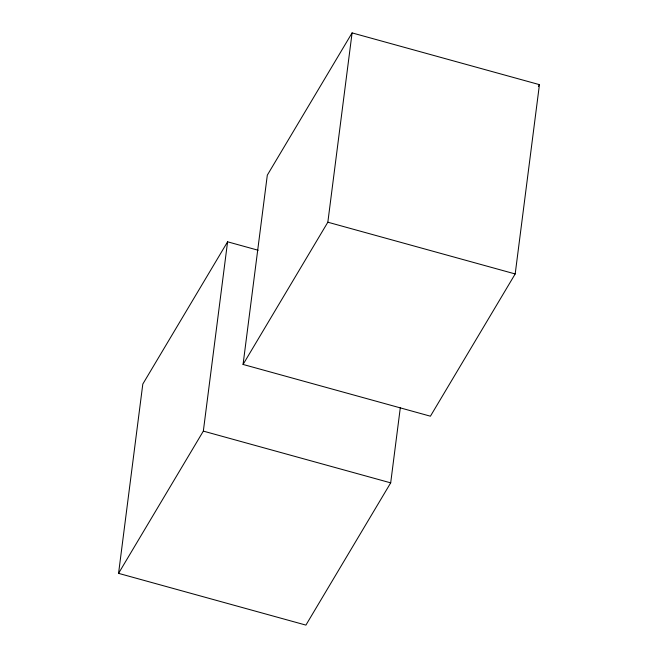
<?xml version="1.0" encoding="UTF-8"?>
<svg xmlns="http://www.w3.org/2000/svg" width="658" height="658" viewBox="0 0 658 658"><rect width="100%" height="100%" fill="white"/><g stroke="black" fill="none" stroke-linecap="round" stroke-linejoin="round"><path stroke-width="0.99" d="M400.335 407.541L390.688 482.857L305.912 625.1L118.563 573.357L142.811 384.05L227.586 241.807L258.15 250.246M118.563 573.357L203.338 431.113L227.586 241.807M243.065 364.45L267.312 175.143L352.088 32.9L539.437 84.643L515.189 273.95L430.414 416.193L243.065 364.45L327.84 222.207L352.088 32.9M538.392 86.395L539.437 84.643M327.84 222.207L515.189 273.95M203.338 431.113L390.688 482.857"/></g></svg>
